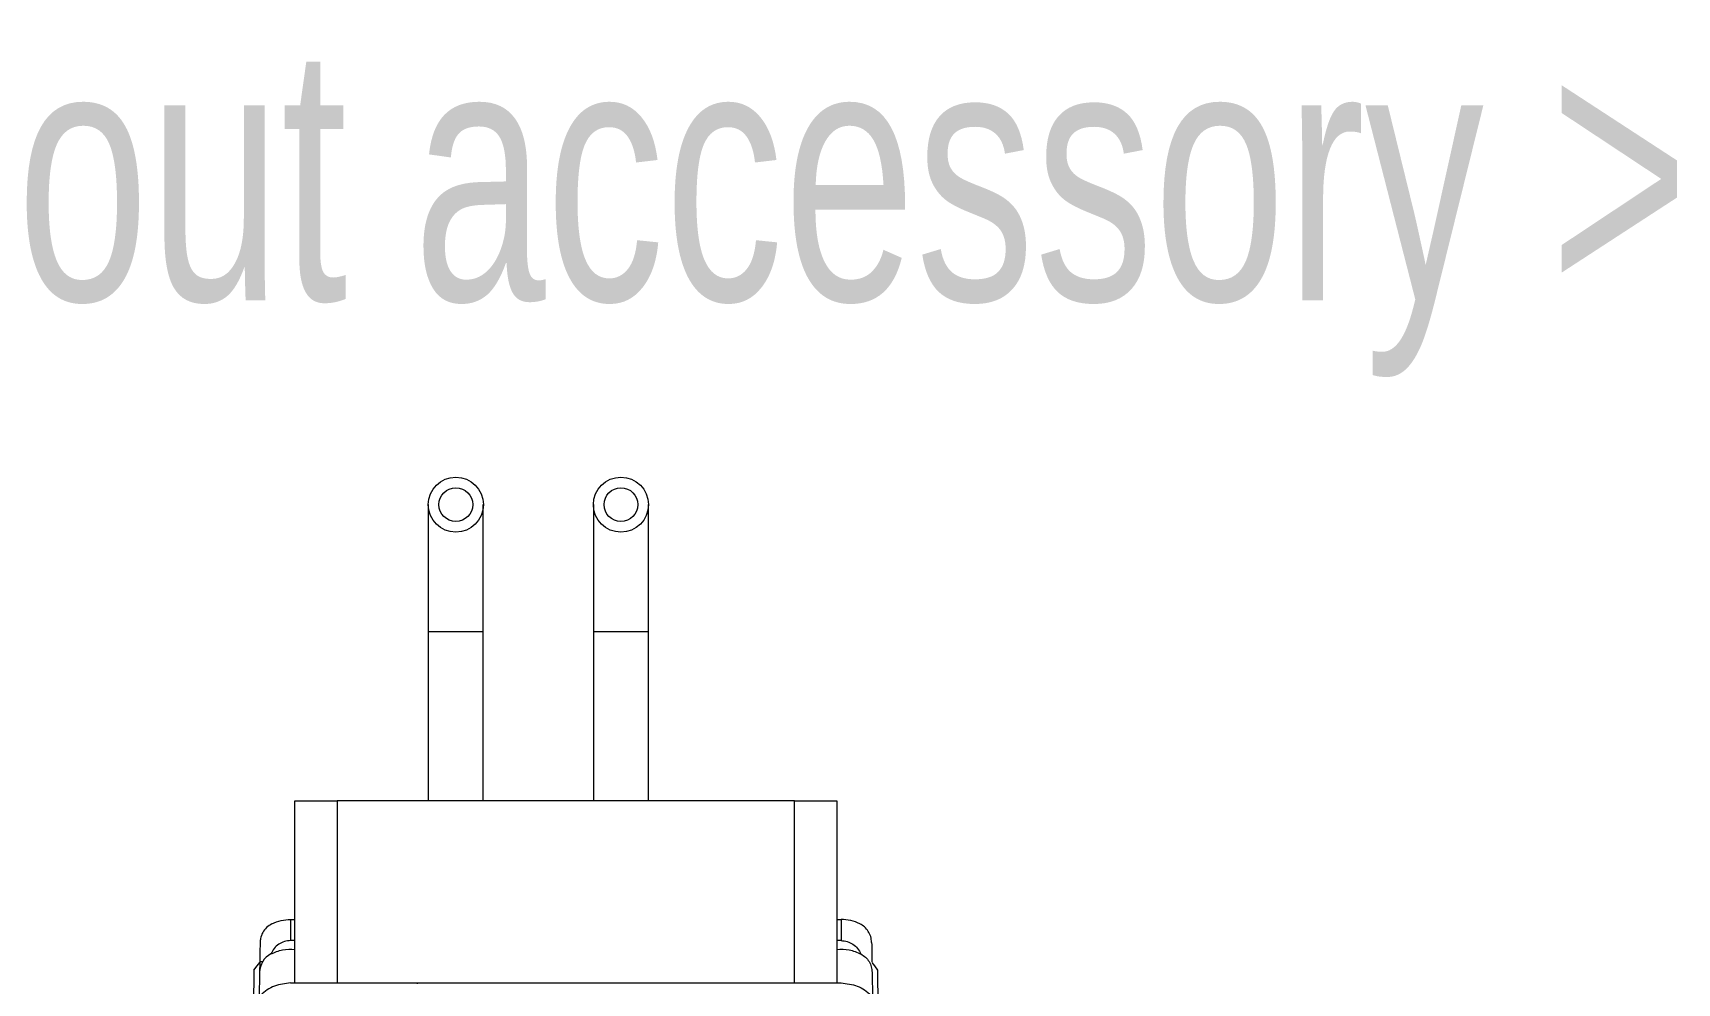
# Model space of a CAD drawing. Header units: inches. Extents: x 0.2 to 16.3, y 0.2 to 11.5.
# Drawn here: x 1.726 to 3.255, y 4.365 to 5.249 of the extents above; entities that cross this region are included whole.
import ezdxf

# ---------------------------------------------------------------- set-up
doc = ezdxf.new("R2010")
doc.units = ezdxf.units.IN
doc.header["$MEASUREMENT"] = 0
doc.linetypes.add('CENTERX2', pattern=[0.8, 0.5, -0.1, 0.1, -0.1])
doc.layers.add('CENTER_LINE', color=7, linetype='CENTERX2')
doc.styles.add('SLDTEXTSTYLE0', font='TXT', dxfattribs={"width": 0.7})

msp = doc.modelspace()

# ---------------------------------------------------------------- linework, layer by layer
at = {"color": 7, "linetype": 'Continuous', "lineweight": 18}
for p, q in [((2.0934, 4.8099), (2.0934, 4.6918)), ((2.1445, 4.6918), (2.1445, 4.8099)), ((2.2469, 4.8099), (2.2469, 4.6918)), ((2.2981, 4.6918), (2.2981, 4.8099)), ((2.0934, 4.6918), (2.0934, 4.5343)), ((2.1445, 4.5343), (2.1445, 4.6918)), ((2.2469, 4.6918), (2.2469, 4.5343)), ((2.2981, 4.5343), (2.2981, 4.6918)), ((1.9694, 4.365), (1.9694, 4.5343)), ((2.0087, 4.5343), (2.0087, 4.365)), ((2.4339, 4.5343), (2.0087, 4.5343)), ((2.4339, 4.365), (2.4339, 4.5343)), ((2.4733, 4.5343), (2.4733, 4.365)), ((1.9654, 4.4241), (1.9654, 4.4044)), ((1.9654, 4.4241), (1.9694, 4.4241)), ((2.4733, 4.4241), (2.4772, 4.4241)), ((2.4772, 4.4241), (2.4772, 4.4044)), ((1.9694, 4.4044), (1.9654, 4.4044)), ((2.4772, 4.4044), (2.4733, 4.4044)), ((1.9313, 4.3768), (1.931, 4.3437)), ((1.9365, 4.3749), (1.9361, 4.3513)), ((1.9367, 4.3847), (1.9365, 4.3749)), ((1.9393, 4.3847), (1.9367, 4.3847)), ((2.5061, 4.3749), (2.5065, 4.3513)), ((2.5116, 4.3437), (2.5113, 4.3768)), ((1.9654, 4.365), (2.0835, 4.365)), ((2.0835, 4.3641), (2.0835, 4.365)), ((2.0835, 4.365), (2.3473, 4.365)), ((2.3473, 4.365), (2.3473, 4.3647)), ((2.3473, 4.365), (2.4772, 4.365))]:
    msp.add_line(p, q, dxfattribs=at)
at = {"color": 8, "linetype": 'Continuous', "lineweight": 18}
for p, q in [((2.0934, 4.6918), (2.1445, 4.6918)), ((2.2469, 4.6918), (2.2981, 4.6918))]:
    msp.add_line(p, q, dxfattribs=at)
at = {"color": 7, "linetype": 'Continuous', "lineweight": 18, "flags": 128}
for points in [[(1.9313, 4.3768), (1.9342, 4.3811), (1.9367, 4.3841)], [(2.5113, 4.3768), (2.5085, 4.3811), (2.506, 4.3841)]]:
    msp.add_lwpolyline(points, dxfattribs=at)
at = {"color": 7, "linetype": 'Continuous', "lineweight": 18}
for centre, radius in [((2.119, 4.8099), 0.0256), ((2.2725, 4.8099), 0.0256), ((2.119, 4.8099), 0.0157), ((2.2725, 4.8099), 0.0157)]:
    msp.add_circle(centre, radius, dxfattribs=at)
for centre, radius, start, end in [((2.4772, 4.3847), 0.0394, 63.6986, 90), ((1.9562, 4.3746), 0.0197, 117.8883, 179)]:
    msp.add_arc(centre, radius, start, end, dxfattribs=at)
for points in [[(1.9694, 4.5343), (1.9699, 4.5343), (1.9711, 4.5343), (1.9802, 4.5343), (1.9932, 4.5343), (2.0036, 4.5343), (2.0087, 4.5343)], [(2.4339, 4.5343), (2.4391, 4.5343), (2.4494, 4.5343), (2.4624, 4.5343), (2.4715, 4.5343), (2.4727, 4.5343), (2.4733, 4.5343)], [(1.948, 4.42), (1.9508, 4.4212), (1.9563, 4.4236), (1.9624, 4.4239), (1.9654, 4.4241)], [(1.947, 4.392), (1.9506, 4.3935), (1.9577, 4.3966), (1.9655, 4.3964), (1.9694, 4.3963)], [(2.4733, 4.3963), (2.4772, 4.3964), (2.4849, 4.3966), (2.4921, 4.3935), (2.4956, 4.392)], [(2.4956, 4.392), (2.4971, 4.391), (2.5001, 4.3892), (2.5034, 4.385), (2.5056, 4.3802), (2.5059, 4.3767), (2.5061, 4.3749)], [(1.9654, 4.365), (1.9603, 4.3645), (1.9499, 4.3633), (1.9369, 4.3542), (1.9278, 4.3411), (1.9266, 4.3308), (1.926, 4.3257)], [(2.4772, 4.365), (2.4824, 4.3645), (2.4927, 4.3633), (2.5057, 4.3542), (2.5148, 4.3411), (2.516, 4.3308), (2.5166, 4.3257)]]:
    msp.add_open_spline(points, degree=3, dxfattribs=at)
for points, knots in [([(1.948, 4.42), (1.9462, 4.419), (1.9427, 4.4168), (1.9391, 4.4119), (1.9373, 4.407), (1.9371, 4.4039), (1.937, 4.4027)], [0, 0, 0, 0, 0.270501, 0.540639, 0.820445, 1, 1, 1, 1]), ([(2.5056, 4.4027), (2.5055, 4.4045), (2.5051, 4.4081), (2.5027, 4.413), (2.4993, 4.4173), (2.4962, 4.4191), (2.4947, 4.42)], [0, 0, 0, 0, 0.268331, 0.522065, 0.764688, 1, 1, 1, 1]), ([(1.9654, 4.4044), (1.9635, 4.4042), (1.9595, 4.4039), (1.9542, 4.4012), (1.9497, 4.3973), (1.948, 4.3938), (1.9471, 4.392)], [0, 0, 0, 0, 0.249883, 0.499844, 0.749883, 1, 1, 1, 1]), ([(2.4772, 4.4044), (2.4792, 4.4042), (2.4831, 4.4039), (2.4884, 4.4012), (2.4929, 4.3973), (2.4947, 4.3938), (2.4956, 4.392)], [0, 0, 0, 0, 0.249826, 0.499768, 0.749826, 1, 1, 1, 1]), ([(1.937, 4.4027), (1.9369, 4.3986), (1.9368, 4.3928), (1.9367, 4.3865), (1.9367, 4.3847)], [0, 0, 0, 0, 0.7156992, 1, 1, 1, 1]), ([(2.5056, 4.4027), (2.5057, 4.3997), (2.5058, 4.394), (2.5059, 4.3877), (2.5059, 4.3847)], [0, 0, 0, 0, 0.523313, 1, 1, 1, 1])]:
    msp.add_open_spline(points, degree=3, knots=knots, dxfattribs=at)

# ---------------------------------------------------------------- texts
at = {"layer": 'CENTER_LINE', "insert": (1.0779, 5.2361), "char_height": 0.23622, "attachment_point": 1, "style": 'SLDTEXTSTYLE0'}
msp.add_mtext('< Without accessory >', dxfattribs=at)

doc.saveas('drawing.dxf')
